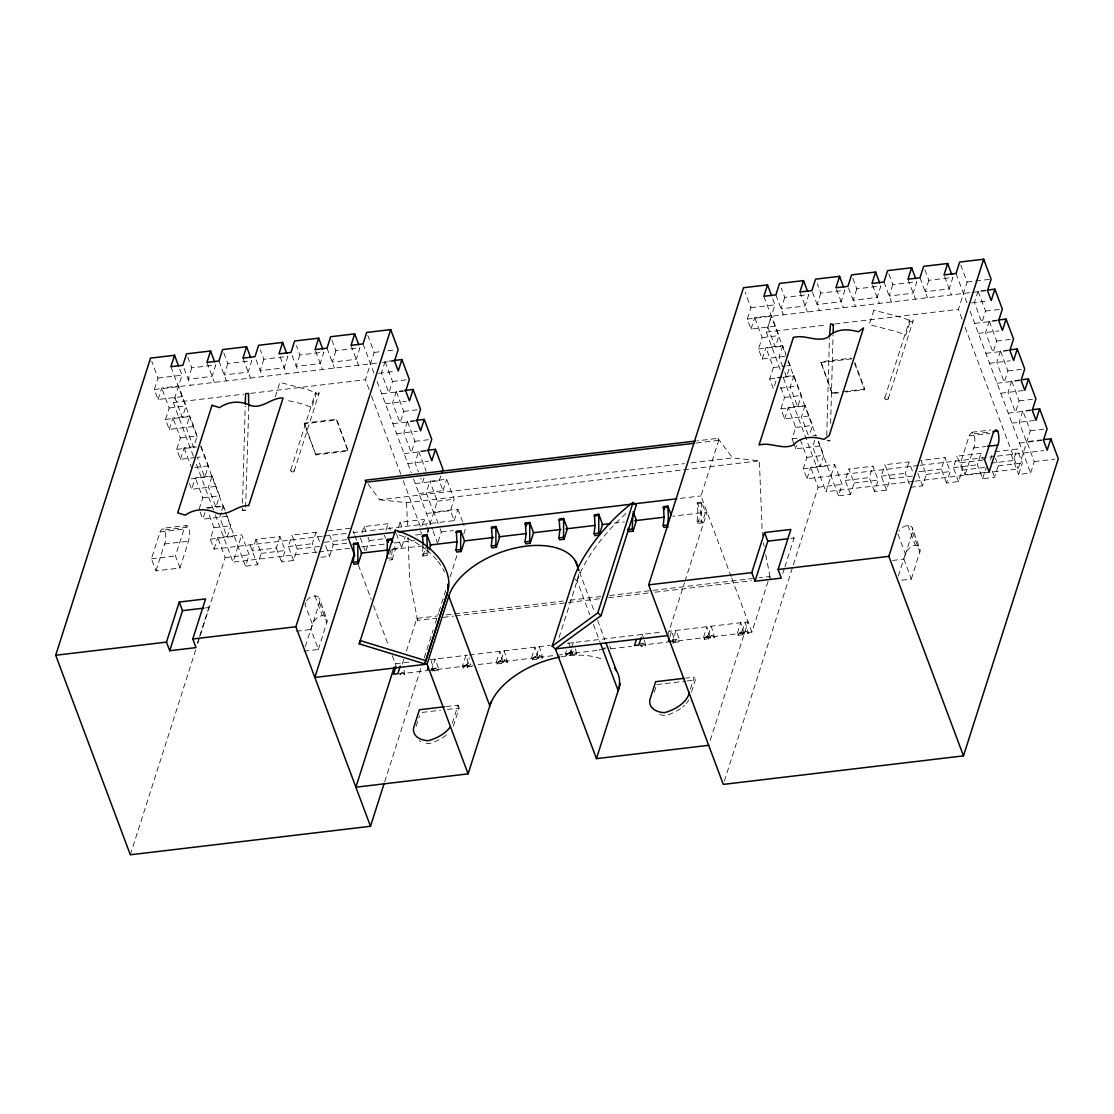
<?xml version="1.0" encoding="UTF-8"?>
<svg xmlns="http://www.w3.org/2000/svg" width="1114" height="1114" viewBox="0 0 1114 1114"><rect width="100%" height="100%" fill="white"/><g stroke="black" fill="none" stroke-linecap="round" stroke-linejoin="round"><path stroke-width="0.75" stroke-dasharray="5 3.75" d="M248.798 405.997L245.512 510.63L242.337 510.184L242.49 504.976M242.532 503.25L245.219 406.053M826.727 435.63L829.415 338.433M830.64 423.431L833.077 334.91M392.281 550.024L391.376 557.766L392.1 559.715L389.204 560.063M423.125 546.361L422.22 554.104L422.944 556.053L427.303 555.538L428.751 550.984M242.337 510.184L245.916 510.142M427.08 550.595L427.303 555.538M697.016 521.491L697.907 513.735L697.308 502.595L701.653 502.08L705.482 512.301L702.085 522.912L697.74 523.427L697.016 521.491L701.36 520.976L701.639 519.5L701.653 502.08M303.844 651.189L318.381 649.462L310.917 629.507L319.481 602.674C322.141 593.094 308.87 594.848 306.364 601.546M318.381 649.462L327.307 620.777L319.467 598.371M901.658 580.213L911.349 579.071L903.886 559.117L912.45 532.283C915.109 522.703 901.839 524.457 899.332 531.155M911.349 579.071L920.275 550.386L912.436 527.98M155.974 570.855L164.538 544.022C167.309 539.984 165.206 521.631 160.026 531.949L151.462 558.782L155.974 570.855L179.995 568.001L188.558 541.167C189.324 536.433 191.566 528.342 186.79 525.46L162.769 528.301M965.1 474.801L973.664 447.967C976.449 443.929 974.346 425.576 969.152 435.894L960.588 462.728L965.1 474.801L987.408 472.155M182.097 396.626L158.077 399.48L154.345 389.496L157.993 378.064L151.685 361.187M158.077 399.48L161.725 388.048L178.532 386.057L185.996 405.997L182.348 417.43L174.884 397.475M193.293 426.551L169.272 429.405L165.54 419.421L169.189 408.002L161.725 388.048M193.404 456.267L173.297 402.516L182.014 375.223L179.145 367.55M169.272 429.405L172.921 417.973L189.728 415.982L197.192 435.936L193.544 447.355L186.08 427.414L189.728 415.982M191.775 367.801L188.127 379.233L212.147 376.379L215.796 364.96L191.775 367.801L186.553 353.834M195.591 457.534L180.468 459.33L176.736 449.36L180.384 437.927L172.921 417.973M180.468 459.33L184.116 447.898L195.883 446.505M227.813 363.526L224.165 374.958L248.171 372.104L251.82 360.685L227.813 363.526L223.162 351.119M215.67 486.414L191.65 489.269L195.298 477.836L212.12 475.831L219.583 495.786L215.935 507.218L208.471 487.264L212.12 475.831M179.995 568.001L175.469 555.928L184.353 528.203L186.79 525.46M200.924 445.906L208.388 465.861L204.739 477.293L197.275 457.339L204.475 456.475M199.114 509.209L202.762 497.791L195.298 477.836M226.866 516.339L202.845 519.194L204.934 512.663M263.837 359.251L260.189 370.683L284.209 367.829L287.858 356.396L263.837 359.251L260.356 349.935M322.127 536.294L214.041 549.118L210.309 539.148L213.958 527.716L208.221 512.37M221.226 512.301L219.667 517.188L227.117 537.143L230.765 525.724L226.755 514.974M221.742 510.658L223.301 505.77L206.494 507.761M214.041 549.118L217.69 537.686L241.71 534.845L249.174 554.786L245.526 566.218L257.529 564.798L261.177 553.366L255.955 539.399L279.976 536.544L285.198 550.511L281.55 561.943L293.553 560.523L297.201 549.091L291.979 535.124L316 532.269L320.066 543.131M275.269 396.793L279.865 382.367L307.798 389.719L316.376 392.991L311.781 407.418L303.189 404.131L285.031 399.87M197.54 642.806L199.072 637.988M199.587 636.386L208.791 607.534L207.176 603.217M130.324 854.786L195.646 650.089M197.749 643.488L225.153 557.641L217.69 537.686M317.058 552.168L232.993 562.138L241.71 534.845M299.861 354.976L296.213 366.409L320.233 363.554L323.882 352.121L299.861 354.976L296.38 345.66M255.955 539.399L252.307 550.831L276.328 547.977L279.976 536.544M304.206 423.849L304.456 423.069L336.748 419.24L348.111 451.086L315.833 454.916L304.206 423.849L336.498 420.02L336.748 419.24M290.782 469.997L315.61 392.198M294.207 471.055L319.05 393.242M335.885 350.701L332.237 362.134L356.257 359.279L359.906 347.847L335.885 350.701L331.819 339.84M315.833 454.916L304.456 423.069M293.553 560.523L288.331 546.556L291.979 535.124M315.833 553.017L312.352 543.702L316 532.269M369.096 389.482L365.434 379.707L374.151 352.414L367.843 335.523M385.082 361.535L381.448 372.953L388.897 392.908L392.546 381.489L385.082 361.535L393.493 360.532M320.999 557.265L329.577 556.248L333.225 544.816L328.588 532.395M305.361 646.454L312.407 624.355C314.023 619.064 322.795 611.642 326.931 618.326M396.278 391.46L392.629 402.892L400.093 422.847L403.741 411.414L396.278 391.46L403.003 390.666M361.953 533.105L364.027 526.574L388.048 523.719L390.373 529.93M366.13 550.33L369.263 540.541L366.938 534.33M407.473 421.384L403.825 432.817L411.289 452.771L414.937 441.339L407.473 421.384L414.199 420.591M385.973 530.25L388.048 523.719M425.395 450.516L418.669 451.323L415.021 462.742L418.46 471.96M389.691 554.159L391.139 549.62M398.492 527.187L400.065 522.299L424.072 519.444L426.397 525.655M392.1 559.715L395.498 549.091L393.855 544.718M393.061 548.701L401.639 547.684L405.287 536.266M424.044 477.795L422.484 482.696L420.758 478.101M352.999 532.617L454.22 520.614L450.488 510.63L454.136 499.197L446.672 479.257L429.865 481.248L426.216 492.68L433.68 512.621M421.997 525.975L424.072 519.444M419.003 493.53L443.024 490.675L439.292 480.705L440.852 475.803M427.163 532.979L437.329 501.203L429.865 481.248M443.024 490.675L446.672 479.257M422.944 556.053L425.854 546.946M438.178 541.78L441.311 531.977L439.013 525.85M402.238 664.139L403.797 659.237M406.401 651.077L416.831 618.395L437.482 615.945M404.006 670.322L404.73 674.36L400.372 674.889L400.734 673.761M454.22 520.614L457.868 509.182L433.847 512.036L438.443 524.304M384.72 781.708L421.078 667.801M424.239 657.901L433.193 629.828M435.296 623.227L438.456 613.327M438.986 611.67L445.837 590.211M450.056 577.01L457.422 553.895M463.744 534.079L465.332 529.136L463.034 522.995M416.135 726.3L419.532 715.648M438.568 670.35L435.588 668.177L432.441 671.561L431.717 669.625L435.101 659.001L438.916 669.222L438.568 670.35L434.209 670.865L430.742 659.53M463.285 667.913L465.875 664.696L470.776 663.986L467.643 667.383L463.285 667.913L462.561 665.963L465.944 655.352L469.398 666.687L472.308 666.339M467.643 667.383L466.905 665.448L469.328 657.859M452.242 723.39L458.063 705.148L446.31 706.541M453.314 726.272L459.149 708.031L458.063 705.148M496.384 661.953L499.782 651.328L503.236 662.677L507.594 662.162L504.127 650.813L500.743 661.424L501.467 663.373L497.109 663.888L496.384 661.953L500.743 661.424M531.615 657.761L534.999 647.15L538.452 658.485L542.81 657.97L539.357 646.635L535.959 657.246L536.683 659.196L532.339 659.711L531.615 657.761L535.959 657.246M559.033 637.556L577.122 580.895A68.553 38.196 -20.5 0 0 578.431 570.187M566.163 655.686L569.31 652.303L572.29 654.475L576.634 653.96L573.654 651.774L570.521 655.171L566.163 655.686L565.439 653.751L566.413 650.715M570.521 655.171L569.797 653.236L571.245 648.682M571.733 647.164L573.181 642.611L574.824 646.997M572.29 654.475L571.009 648.975M576.634 653.96L575.367 648.459M644.393 640.258L645.674 645.758L641.316 646.287L641.678 645.159M775.066 326.235L751.045 329.076L747.313 319.105L750.961 307.673L745.224 292.328M751.045 329.076L754.693 317.657L771.515 315.652L778.965 335.606L775.316 347.039L767.866 327.084L771.515 315.652M731.174 576.662L700.985 495.911L718.711 440.364L717.959 438.359L697.308 440.81M697.74 523.427L701.124 512.816L697.308 502.595M784.813 356.327L762.241 359.014L758.509 349.03L762.157 337.612L754.693 317.657M667.634 635.579L684.442 582.901M684.971 581.257L707.042 512.12L672.619 516.2M780.273 369.583L766.265 332.125L774.982 304.832L772.684 298.691M669.751 636.985L671.686 630.928L675.14 642.263L679.498 641.748L679.86 640.62L676.045 630.399L672.647 641.023L673.371 642.959L669.027 643.488M654.294 692.17L656.23 686.085M762.241 359.014L765.889 347.582L782.696 345.591L785.565 353.263M784.757 297.41L781.109 308.843L805.13 305.988L808.764 294.569L784.757 297.41L781.276 288.108M782.125 376.908L777.085 377.507L773.436 388.939L769.704 378.969L773.353 367.536L765.889 347.582M782.696 345.591L779.048 357.009L782.501 366.228M788.447 360.936L790.16 365.545L786.512 376.964L784.799 372.368M703.519 637.361L706.903 626.736L710.37 638.085L714.715 637.57L711.261 626.221L707.877 636.846L708.601 638.782L704.243 639.297L703.519 637.361L707.877 636.846M690.402 689.274L694.287 677.103L685.876 678.106M808.639 416.023L784.632 418.864L780.9 408.894L784.548 397.461L779.953 385.179M691.474 692.142L695.359 679.986L694.287 677.103M793.892 375.515L790.244 386.948L797.708 406.902L801.356 395.47L793.892 375.515L783.81 376.713M820.781 293.135L817.133 304.568L841.154 301.713L844.802 290.281L820.781 293.135L817.3 283.819M784.632 418.864L788.28 407.446L805.088 405.44L812.552 425.395L809.418 435.198M793.683 443.094L792.096 438.819L795.73 427.4L788.28 407.446M805.088 405.44L801.439 416.873L808.332 435.296M838.995 392.81L832.2 393.618L820.837 361.772L851.416 358.137M819.834 445.948L795.814 448.803L796.858 445.53M737.343 633.337L740.74 622.726L744.194 634.061L748.552 633.546L745.085 622.211L741.701 632.822L742.425 634.771L738.081 635.286L737.343 633.337L741.701 632.822M710.259 740.378L748.079 621.849L668.915 631.248M856.805 288.86L853.157 300.293L877.178 297.438L880.826 286.006L856.805 288.86L852.168 276.439M918.521 465.485L807.009 478.728L803.278 468.757L806.926 457.325L800.047 438.902M669.291 641.873L751.894 632.07L769.621 576.509L759.302 577.734M814.71 440.267L812.635 446.798L820.099 466.752L823.747 455.32L818.581 441.52M832.2 393.618L820.837 361.772M807.009 478.728L810.658 467.295L834.678 464.454L842.142 484.395L838.494 495.827L850.497 494.407L854.146 482.975L848.924 469.008L872.944 466.153L878.166 480.12L874.518 491.553L886.535 490.132L890.17 478.7L884.948 464.733L908.968 461.878L913.619 474.299M782.822 573.32L784.353 568.516M784.869 566.901L794.073 538.048L792.472 533.745M724.351 781.095L792.834 566.483M793.363 564.84L818.122 487.25L810.658 467.295M913.452 481.359L825.961 491.747L834.678 464.454M892.829 284.585L889.181 296.018L913.202 293.163L916.85 281.731L892.829 284.585L887.607 270.618M845.791 392.003L864.492 389.789L864.729 389.009L854.856 362.593M850.497 494.407L845.275 480.44L848.924 469.008M884.794 397.782L909.623 319.969M888.234 398.826L913.062 321.027M928.853 280.31L925.205 291.743L949.225 288.888L952.874 277.456L928.853 280.31L924.801 269.449M874.518 491.553L869.296 477.586L872.944 466.153M886.535 490.132L881.299 476.165L884.948 464.733M909.386 484.172L905.32 473.311L908.968 461.878M962.064 319.091L958.416 309.316L967.119 282.023L960.811 265.132M978.064 291.144L974.416 302.562L981.88 322.517L985.528 311.085L978.064 291.144L986.461 290.141M910.542 487.278L922.559 485.843L926.207 474.425L920.986 460.458L944.992 457.603L950.214 471.57L946.566 483.003L958.583 481.568L962.231 470.15L957.01 456.183L981.03 453.328L983.342 459.539M898.33 576.063L905.376 553.964C906.991 548.673 915.764 541.251 919.899 547.935M946.566 483.003L941.344 469.036L944.992 457.603M989.26 321.069L985.611 332.501L993.061 352.442L996.71 341.023L989.26 321.069L997.657 320.066M958.583 481.568L953.361 467.602L957.01 456.183M1000.442 350.994L996.793 362.426L1004.257 382.381L1007.905 370.948L1000.442 350.994L1008.852 349.991M995.359 458.105L998.255 465.861L994.607 477.293L982.604 478.728L977.382 464.761L981.03 453.328M1011.637 380.918L1007.989 392.351L1015.453 412.305L1019.101 400.873L1011.637 380.918L1020.048 379.93M982.604 478.728L986.252 467.295M990.43 460.068L993.034 451.894M1031.244 409.855L1022.833 410.857L1019.185 422.29L1026.648 442.23M994.746 451.699L1017.054 449.053L1013.406 460.472L991.098 463.132M915.179 481.164L1018.112 468.938L1030.297 430.812L1022.833 410.857M1042.258 439.807L1026.816 441.631L1034.279 461.586L1030.631 473.018L1018.628 474.439L1022.276 463.02L1017.054 449.053M305.779 602.493L304.944 604.401L312.407 624.355M497.109 663.888C498.306 659.753 505.617 657.887 507.594 662.162M501.467 663.373L504.614 659.975M532.339 659.711C533.522 655.575 540.847 653.709 542.81 657.97M536.683 659.196L539.83 655.798M673.371 642.959L676.518 639.575L679.498 641.748M704.243 639.297C705.441 635.161 712.751 633.309 714.715 637.57M708.601 638.782L711.735 635.384M738.081 635.286C739.264 631.151 746.589 629.285 748.552 633.546M742.425 634.771L745.572 631.373M401.207 672.369L402.822 672.285L404.73 674.36M642.137 643.767L643.753 643.683L645.674 645.758M826.978 440.35L830.153 440.782L827.229 441.311M157.993 378.064L182.014 375.223M374.151 352.414L381.016 351.592M387.881 350.785L394.732 349.963M750.961 307.673L774.982 304.832M967.119 282.023L973.984 281.201M975.697 280.993L989.427 279.363M154.345 389.496L380.793 362.621M382.52 362.412L394.523 360.992M747.313 319.105L970.336 292.634M972.049 292.425L985.779 290.796M378.565 373.301L394.885 371.366M971.533 302.911L987.867 300.975M173.297 402.516L243.632 394.175M250.497 393.353L365.434 379.707M766.265 332.125L826.309 324.996M834.887 323.979L958.416 309.316M169.189 408.002L185.996 405.997M392.546 381.489L405.997 379.888M762.157 337.612L778.965 335.606M985.528 311.085L1000.651 309.288M165.54 419.421L189.561 416.58M381.698 393.771L404.034 391.111M758.509 349.03L782.529 346.189M974.666 323.38L997.002 320.721M385.43 403.741L406.081 401.291M978.398 333.351L999.049 330.9M180.384 437.927L197.192 435.936M403.741 411.414L417.193 409.813M773.353 367.536L785.119 366.144M786.804 365.935L790.16 365.545M996.71 341.023L1010.161 339.422M820.586 362.551L852.864 358.708M176.736 449.36L196.426 447.02M392.894 423.696L415.23 421.05M769.704 378.969L781.471 377.562M783.156 377.368L793.725 376.114M985.862 353.305L1008.198 350.645M396.626 433.666L417.277 431.215M780.162 388.145L797.457 386.085M989.594 363.275L1010.245 360.825M194.936 467.462L208.388 465.861M414.937 441.339L428.389 439.738M784.548 397.461L801.356 395.47M1007.905 370.948L1021.357 369.347M316.084 454.136L348.362 450.307M832.45 392.838L840.945 391.822M842.644 391.627L864.729 389.009M191.288 478.881L211.939 476.43M404.09 453.621L426.425 450.975M780.9 408.894L804.921 406.039M997.058 383.23L1019.394 380.584M407.821 463.605L428.472 461.154M1000.79 393.214L1024.81 390.36M202.762 497.791L219.583 495.786M795.73 427.4L812.552 425.395M1019.101 400.873L1032.553 399.285M696.334 443.01L718.711 440.364M812.914 435.769L816.284 435.379M207.524 508.221L223.134 506.369M415.271 483.56L439.292 480.705M792.096 438.819L797.137 438.22M1008.254 413.155L1032.26 410.314M1011.985 423.139L1035.992 420.284M368.093 484.158L379.818 499.796L684.428 463.633M691.307 462.811L732.608 457.91L759.358 460.82L762.408 536.085M971.895 432.26L990.778 430.018M164.844 529.93L188.865 527.089M973.984 433.875L991.126 431.842M160.026 531.949L184.033 529.094M379.818 499.796L406.568 502.693L681.921 470.011M683.648 469.802L759.358 460.82M969.152 435.894L989.733 433.443M213.958 527.716L230.765 525.724M437.329 501.203L454.136 499.197M806.926 457.325L823.747 455.32M1030.297 430.812L1043.748 429.21M164.538 544.022L188.558 541.167M973.664 447.967L985.681 446.533M210.309 539.148L234.33 536.294M426.467 513.484L450.488 510.63M803.278 468.757L827.298 465.903M1019.435 443.094L1043.456 440.239M328.003 530.849L352.024 527.994M323.84 536.085L346.134 533.439M920.234 465.29L995.721 456.322M997.434 456.127L1043.762 450.627M151.462 558.782L175.469 555.928M960.588 462.728L982.896 460.082M680.32 498.362L700.985 495.911M288.331 546.556L312.352 543.702M346.663 539.622L324.355 542.281L329.577 556.248M845.275 480.44L869.296 477.586M881.299 476.165L905.32 473.311M919.05 471.682L941.344 469.036M953.361 467.602L977.382 464.761M225.153 557.641L249.174 554.786M261.177 553.366L285.198 550.511M297.201 549.091L321.222 546.236M333.225 544.816L348.668 542.978M369.263 540.541L386.419 538.494M415.578 535.04L420.73 534.428M441.311 531.977L453.314 530.556M818.122 487.25L842.142 484.395M854.146 482.975L878.166 480.12M890.17 478.7L912.477 476.054M926.207 474.425L950.214 471.57M962.231 470.15L984.525 467.49M998.255 465.861L1022.276 463.02M1034.279 461.586L1054.874 459.149M696.946 503.723L701.305 503.208M318.771 551.959L349.657 548.297M361.66 546.863L385.681 544.022M394.259 543.005L414.84 540.555M392.1 549.494L423.083 545.818M614.106 523.148L624.425 521.923M387.018 558.295L391.376 557.766M422.22 554.104L426.578 553.588M205.505 607.924L208.791 607.534M790.787 538.438L794.073 538.048M296.38 631.234L310.917 629.507M892.593 560.453L903.886 559.117M446.087 614.914L452.966 614.106M454.693 613.898L563.113 601.031M569.992 600.209L600.975 596.533M609.581 595.517L752.423 578.556M416.831 618.395L417.583 620.387L436.507 618.145M443.4 617.323L453.718 616.098M455.445 615.889L600 598.733M608.606 597.717L648.181 593.01M655.074 592.202L751.449 580.756M395.289 663.735L410.774 661.897M429.698 659.655L467.56 655.157M469.286 654.948L550.163 645.354M567.374 643.307L662.036 632.07M431.229 668.692L435.588 668.177M569.31 652.303L573.654 651.774M603.134 648.278L606.044 647.93M638.336 644.101L642.694 643.586M672.16 640.09L676.518 639.575M462.561 665.963L466.905 665.448M565.439 653.751L569.797 653.236M603.621 649.211L599.276 649.727L600 651.676M399.104 673.942L426.634 670.684M428.361 670.475L472.67 665.211M478.268 664.557L555.705 655.352M557.432 655.157L600.46 650.047M610.778 648.821L631.429 646.371M640.035 645.354L667.564 642.082M422.178 712.417L440.657 710.217M447.382 709.423L459.149 708.031M656.717 684.567L685.277 681.183M686.948 680.974L695.359 679.986M741.214 631.889L744.194 634.061M707.39 635.899L710.37 638.085M535.472 656.313L538.452 658.485M500.256 660.491L503.236 662.677M466.418 664.515L469.398 666.687M672.703 640.063L675.14 642.263M431.772 668.665L434.209 670.865M604.206 648.39L605.208 649.114M574.963 579.057L577.122 580.895L589.793 614.789M640.411 644.936L641.316 646.287M717.959 438.359L732.608 457.91M399.94 674.137L400.372 674.889M956.021 273.487L967.203 303.426M970.071 311.098L1030.631 473.018M965.114 327.238L1018.112 468.938M944.588 276.467L951.467 294.876M1011.164 454.498L1018.628 474.439M919.983 277.776L927.447 297.717M992.282 471.083L994.607 477.293M907.98 279.196L915.443 299.151M883.959 282.051L891.423 302.005M872.527 285.017L879.419 303.426M848.52 287.872L855.399 306.28M917.908 473.436L922.559 485.843M836.503 289.306L843.382 307.701M854.605 363.373L864.492 389.789M912.45 532.283L919.913 552.238M907.757 525.098L915.221 545.052M812.482 292.147L819.375 310.555M897.926 534.01L905.376 553.964M799.894 292.021L807.358 311.976M775.887 294.876L783.337 314.83M763.87 296.296L786.261 356.16M787.988 360.769L816.102 435.978M818.233 441.673L838.494 495.827M783.323 377.73L825.961 491.747M794.226 444.528L795.814 448.803M769.621 576.509L770.373 578.514M731.787 578.277L751.894 632.07M701.36 520.976L702.085 522.912M642.207 634.423L643.85 638.795M609.734 645.897L610.834 648.808M579.517 572.011L594.598 612.352M597.619 620.428L604.86 639.784M593.414 624.467L600.056 642.221M568.822 643.126L570.465 647.513M457.868 509.182L462.463 521.463M418.669 451.323L426.133 471.264M363.039 343.892L374.234 373.817M377.103 381.489L411.261 472.809M413.559 478.95L432.497 529.596M433.067 531.127L437.663 543.409M426.982 527.201L429.308 533.411M371.533 395.999L400.775 474.174M403.212 480.691L421.482 529.554M351.035 345.312L358.499 365.267M420.424 530.877L421.593 533.968M400.065 522.299L402.377 528.496M327.015 348.167L334.478 368.121M396.417 533.717L401.639 547.684M315.582 351.133L322.475 369.542M384.4 535.152L385.569 538.257M336.498 420.02L348.111 451.086M364.027 526.574L366.353 532.784M292.147 355.547L298.455 372.396M360.393 537.992L365.03 550.413M353.18 531.1L354.349 534.205M354.92 535.75L356.661 540.415M358.471 565.285L371.213 599.388M373.552 605.64L388.8 646.399M392.267 655.659L396.069 665.838M280.143 356.967L286.437 373.817M256.123 359.822L262.431 376.671M242.949 358.137L250.413 378.092M319.481 602.674L326.945 622.629M314.789 595.489L322.238 615.443M218.943 360.992L226.393 380.946M206.925 362.412L214.389 382.367M276.328 547.977L281.55 561.943M184.075 368.372L190.369 385.221M250.065 544.843L257.529 564.798M223.301 505.77L226.184 513.443M170.902 366.701L198.459 440.364M200.743 446.505L224.736 510.644M225.265 512.064L245.526 566.218M196.44 464.413L214.724 513.276M215.322 514.905L232.993 562.138M184.116 447.898L191.566 467.852M189.519 483.56L191.65 489.269M200.186 512.064L202.845 519.194M763.466 542.88L764.12 546.278M765.764 554.758L770.039 576.815M417.583 620.387L409.687 579.67L407.961 536.906M406.568 502.693L407.613 528.356M577.122 580.895A68.553 21.653 -49.4 0 1 626.472 513.081M399.104 534.971A68.553 44.518 16.5 0 1 425.437 549.16M426.718 550.163A68.553 44.518 16.5 0 1 436.869 560.05M437.899 561.331A68.553 44.518 16.5 0 1 444.472 572.025M688.675 700.01A26.583 14.816 -20.5 0 1 686.14 703.575M684.511 705.301A26.583 14.816 -20.5 0 1 682.645 706.972M680.584 708.574A26.583 14.816 -20.5 0 1 665.42 715.55A28.491 15.875 -20.5 0 1 658.903 714.269M446.436 735.017A26.583 14.816 -20.5 0 1 429.196 743.595A28.491 15.875 -20.5 0 1 422.679 742.314M420.855 741.562A28.491 15.875 -20.5 0 1 419.24 740.643M561.372 656.759A68.553 38.196 -20.5 0 1 603.788 659.975M873.891 310.152L869.282 324.564L897.216 331.916L905.793 335.189L910.403 320.762L901.811 317.49L873.891 310.152M885.031 398.868A1.796 1.365 17.7 0 0 888.067 399.16A1.796 1.365 17.7 0 0 886.438 396.904A1.796 1.365 17.7 0 0 885.031 398.868M909.86 321.055A1.796 1.365 17.7 0 0 912.909 321.347A1.796 1.365 17.7 0 0 911.28 319.091A1.796 1.365 17.7 0 0 909.86 321.055M291.005 471.083A1.796 1.365 17.7 0 0 294.054 471.375A1.796 1.365 17.7 0 0 292.425 469.133A1.796 1.365 17.7 0 0 291.005 471.083M315.833 393.27A1.796 1.365 17.7 0 0 318.882 393.562A1.796 1.365 17.7 0 0 317.253 391.32A1.796 1.365 17.7 0 0 315.833 393.27"/><path stroke-width="1.5" d="M245.275 404.312L245.581 393.715L248.492 393.381L248.798 405.997M829.457 336.693L830.543 323.937L833.369 324.494L833.133 333.17M427.261 549.021L426.871 534.706L422.512 535.221L423.139 544.774M833.369 324.494L832.631 325.107M387.296 556.819L387.324 539.399L391.668 538.884L392.769 541.808M353.194 562.305L354.085 554.549L353.486 543.409L357.845 542.894L361.66 553.115L358.276 563.726L353.918 564.241L353.194 562.305L357.552 561.79L357.831 560.314L357.845 542.894M456.044 550.093L456.949 542.351L456.35 531.211L460.695 530.696L464.524 540.903L461.126 551.514L456.782 552.043L456.044 550.093L460.402 549.578L460.681 548.102L460.695 530.696M491.274 545.916L492.165 538.159L491.566 527.019L495.925 526.504L499.74 536.725L496.357 547.336L491.998 547.851L491.274 545.916L495.619 545.4L495.911 543.924L495.925 526.504M525.098 541.891L526.003 534.149L525.39 523.009L529.749 522.494L533.564 532.701L530.18 543.326L525.822 543.841L525.098 541.891L529.456 541.376L529.735 539.9L529.749 522.494M558.936 537.881L559.827 530.125L559.228 518.999L563.587 518.47L567.402 528.69L564.018 539.301L559.66 539.817L558.936 537.881L563.28 537.366L563.573 535.89L563.587 518.47M594.124 533.703L595.029 525.947L594.43 514.807L598.775 514.292L602.59 524.513L599.207 535.124L594.862 535.639L594.124 533.703L598.483 533.188L598.761 531.712L598.775 514.292M633.156 511.744L636.428 520.489L633.044 531.113L628.686 531.629L628.24 528.217M633.044 531.113L632.306 529.164L632.78 513.916M668.261 526.936L663.902 527.451L663.178 525.502L664.083 517.759L663.471 506.619L667.829 506.104L671.101 514.849M997.684 445.113C1000.456 441.088 998.367 422.735 993.173 433.04L984.609 459.873L989.121 471.946L997.684 445.113L987.394 446.338M359.237 643.85L360.212 640.592L425.757 660.658L447.466 592.648A68.553 44.518 16.5 0 0 395.442 530.18L359.237 643.85L424.796 663.916L447.466 592.648M394.481 533.439L395.442 530.18M424.796 663.916L425.757 660.658M384.191 783.351L370.502 826.282L130.324 854.786L55.7 655.255L150.529 358.123L174.55 355.269L178.56 366.005M174.55 355.269L170.902 366.701L182.905 365.267L186.553 353.834L210.574 350.994L214.64 361.855M210.574 350.994L206.925 362.412L218.943 360.992L222.577 349.559L246.598 346.719L250.664 357.58M246.598 346.719L242.949 358.137L254.967 356.717L258.615 345.284L282.622 342.43L286.688 353.305M166.487 642.11L179.27 602.033L205.575 598.914L192.778 638.99L196.008 647.61L169.704 650.729L166.487 642.11L55.7 655.255M169.704 650.729L182.501 610.653L179.27 602.033M282.622 342.43L278.987 353.862L290.991 352.442L294.639 341.009L318.66 338.155L322.712 349.016M318.66 338.155L315.011 349.587L327.015 348.167L330.663 336.734L354.684 333.88L358.75 344.741M354.684 333.88L351.035 345.312L363.039 343.892L366.687 332.459L390.708 329.605L398.171 349.559L394.523 360.992L398.255 370.962L401.903 359.53L393.493 360.532M370.502 826.282L295.878 626.75L390.708 329.605M354.851 555.621L348.181 537.797L365.907 482.237L365.169 480.245L695.596 441.019M354.238 553.992L314.844 677.451L427.066 664.139L448.761 596.129A68.553 38.196 -20.5 0 1 517.982 547.461A68.553 38.196 -20.5 0 1 578.431 570.187M404.688 390.457L413.099 389.468L409.451 400.887L405.719 390.917L409.367 379.484L401.903 359.53M415.884 420.396L424.281 419.393L420.646 430.826L416.914 420.841L420.563 409.409L413.099 389.468M391.849 542.518L391.668 538.884M427.08 450.321L435.477 449.318L431.828 460.75L428.096 450.78L431.745 439.348L424.281 419.393M441.896 472.545L442.94 469.273L435.477 449.318M429.238 549.467L430.686 544.913L426.871 534.706M394.231 667.021L355.881 787.194L468.103 773.868L491.121 701.723M395.943 666.576L393.534 674.151L397.879 673.636L400.302 666.061M427.358 670.141L428.333 667.105M667.634 635.579L555.413 648.891L552.196 646.134L573.891 578.138A68.553 21.653 -49.4 0 1 633.044 502.47L636.261 505.227L601.031 615.638L555.413 648.891L596.45 758.634L708.671 745.308M552.196 646.134L597.8 612.867L633.044 502.47M663.178 525.502L667.537 524.986L668.428 517.244L667.829 506.104M1043.971 439.598L1050.836 438.791L1058.3 458.745L963.471 755.877L723.292 784.395L648.668 584.864L743.498 287.718L767.518 284.878L771.542 295.614M596.45 758.634L620.359 683.731M636.4 639.492L634.465 645.549L638.823 645.034L641.246 637.459M767.518 284.878L763.87 296.296L775.887 294.876L779.535 283.443L803.542 280.603L807.608 291.464M669.263 638.503L668.303 641.539L671.199 641.191M803.542 280.603L799.894 292.021L811.911 290.601L815.559 279.168L839.58 276.314L843.632 287.189M689.427 692.309L688.452 695.359A26.583 14.816 -20.5 0 1 664.334 712.682A28.491 15.875 -20.5 0 1 649.824 699.94L655.645 681.698L684.205 678.301M839.58 276.314L835.932 287.746L847.935 286.326L851.583 274.893L875.604 272.039L879.656 282.9M751.769 572.624L764.552 532.548L790.856 529.428L778.059 569.505L781.29 578.124L755 581.243L751.769 572.624L648.668 584.864M755 581.243L767.783 541.181L764.552 532.548M875.604 272.039L871.956 283.471L883.959 282.051L887.607 270.618L911.628 267.764L915.694 278.625M911.628 267.764L907.98 279.196L919.983 277.776L923.631 266.343L947.652 263.489L951.718 274.35M947.652 263.489L944.004 274.921L956.021 273.487L959.655 262.068L983.676 259.214L991.14 279.168L987.491 290.601L991.223 300.571L994.872 289.139L988.146 289.946M963.471 755.877L888.847 556.359L983.676 259.214M999.342 319.871L1006.067 319.077L1002.419 330.496L998.687 320.526L1002.335 309.093L994.872 289.139M1010.537 349.796L1017.263 349.002L1013.615 360.435L1009.883 350.45L1013.531 339.018L1006.067 319.077M1021.733 379.721L1028.459 378.927L1024.81 390.36L1021.078 380.375L1024.727 368.957L1017.263 349.002M1032.915 409.66L1039.64 408.852L1035.992 420.284L1032.26 410.314L1035.909 398.882L1028.459 378.927M1050.836 438.791L1047.188 450.209L1043.456 440.239L1047.104 428.806L1039.64 408.852M365.907 482.237L694.621 443.219M992.853 431.633L997.991 431.034M348.181 537.797L394.648 532.283M398.088 531.865L676.88 498.78M353.124 544.551L357.483 544.022M386.962 540.527L391.306 540.012M422.15 536.349L426.509 535.834M455.988 532.339L460.333 531.824M491.204 528.147L495.563 527.632M525.042 524.137L529.387 523.622M558.866 520.127L563.224 519.597M594.068 515.949L598.413 515.42M663.122 507.747L667.467 507.232M361.131 553.171L388.661 549.912M429.962 545.011L457.492 541.738M464.385 540.917L493.641 537.449M498.807 536.837L526.337 533.564M533.216 532.743L560.76 529.484M565.912 528.872L595.168 525.39M602.061 524.569L610.667 523.552M634.757 520.698L664.014 517.216M627.962 529.693L632.306 529.164M182.501 610.653L203.862 608.119M767.783 541.181L787.501 538.828M192.778 638.99L295.878 626.75M778.059 569.505L888.847 556.359M444.625 706.749L419.435 709.743L413.6 727.985A28.491 15.875 -20.5 0 0 428.124 740.726A26.583 14.816 -20.5 0 0 450.251 726.969M597.8 612.867L601.031 615.638M663.471 506.619L664.571 509.53M598.483 533.188L599.207 535.124M575.284 560.718L578.904 570.396M606.072 643.015L616.321 670.447M563.28 537.366L564.018 539.301M600.655 643.836L618.159 690.638A68.553 38.196 -20.5 0 0 614.636 668.08M525.39 523.009L526.49 525.933M529.456 541.376L530.18 543.326M495.619 545.4L496.357 547.336M460.402 549.578L461.126 551.514M448.761 596.129L489.798 705.872A68.553 38.196 -20.5 0 1 559.799 657.051M387.324 539.399L388.41 542.323M427.066 664.139L468.103 773.868M357.552 561.79L358.276 563.726M447.758 584.251A68.553 44.518 16.5 0 1 447.772 589.362M447.313 592.704A68.553 44.518 16.5 0 1 446.491 595.92M212.022 405.287L177.697 512.844L185.3 515.183C194.783 508.346 207.009 508.276 217.327 513.415C228.969 516.102 237.533 504.851 248.742 505.617L283.067 398.046C271.858 397.294 263.294 408.532 251.653 405.858C241.334 400.706 229.108 400.789 219.625 407.627L212.022 405.287M793.377 337.472L759.052 445.029C770.359 441.715 782.139 450.153 793.377 445.043C801.147 436.061 813.526 436.298 823.956 439.376L829.234 435.504L863.559 327.948L858.281 331.805C847.851 328.741 835.472 328.505 827.702 337.472C816.465 342.597 804.684 334.144 793.377 337.472"/></g></svg>
